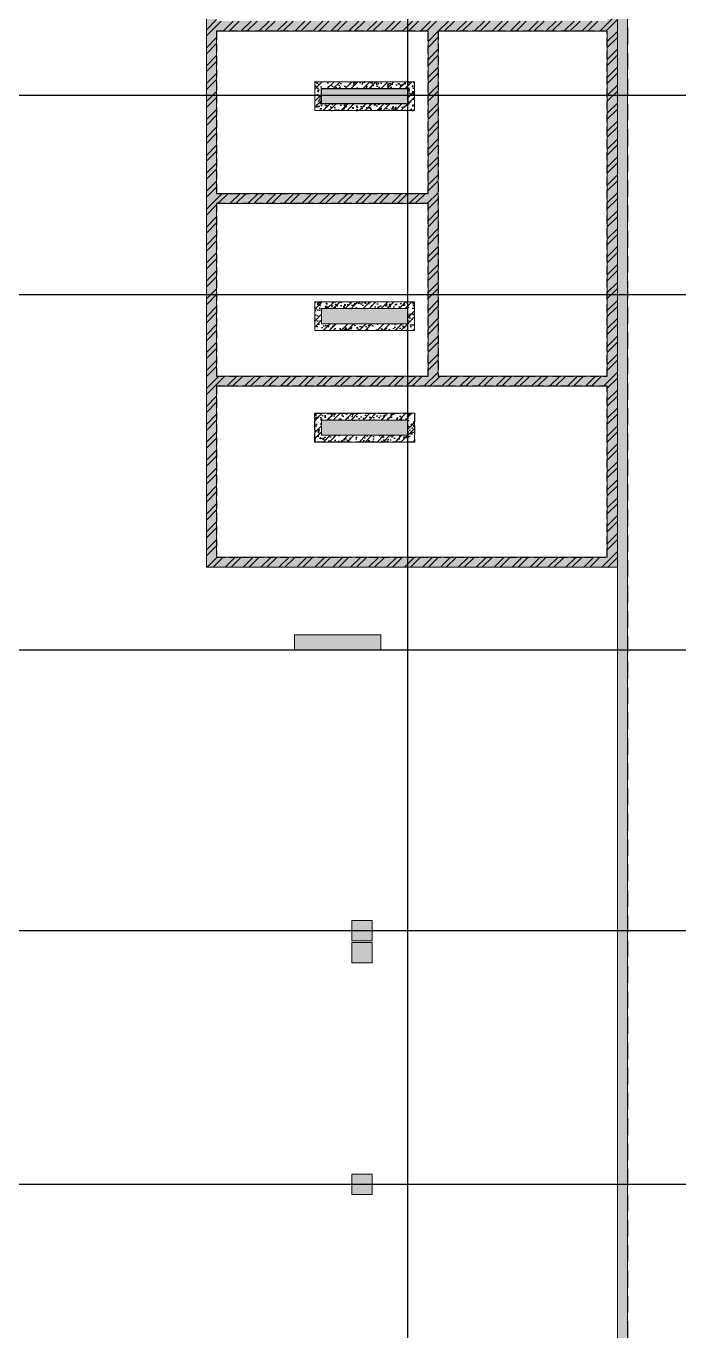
# Model space of a CAD drawing. Header units: millimetres. Extents: x -25197 to 555828, y -17247 to 174153.
# Drawn here: x 290504 to 309804, y 53717 to 92300 of the extents above; entities that cross this region are included whole.
import ezdxf
from ezdxf.enums import TextEntityAlignment as Align

# ---------------------------------------------------------------- set-up
doc = ezdxf.new("R2010")
doc.units = ezdxf.units.MM
doc.header["$LTSCALE"] = 250
for name, pattern in [('CHG_XX_Cot_Ham 1$0$MB Ham 2$0$Core 1A$0$Hidden10.5', [1.5, 1, -0.5]), ('CHG_XX_Cot_Ham 1$0$MB_Luoi truc$0$HTT Hidden 21', [3, 2, -1]), ('CHG_XX_Luoi truc$0$MB_Luoi truc$0$Center101', [13, 10, -1, 1, -1])]:
    doc.linetypes.add(name, pattern=pattern)
for name, color, linetype, lineweight in [('CHG_XX_Cot_Ham 1$0$Ap0302_PC', 150, 'Continuous', 9), ('CHG_XX_Cot_Ham 1$0$Ap0302_PC @ 1 VP1', 150, 'Continuous', 9), ('CHG_XX_Cot_Ham 1$0$Ap0302_PC @ 1 VP2', 150, 'Continuous', 9), ('CHG_XX_Cot_Ham 1$0$Ap0302_PC @ 1 VP3', 150, 'Continuous', 9), ('CHG_XX_Cot_Ham 1$0$Ap0302_PC @ 1 VPModel', 150, 'Continuous', 9), ('CHG_XX_Cot_Ham 1$0$Ap0302_PC @ 150', 150, 'Continuous', 9), ('CHG_XX_Cot_Ham 1$0$Ap0311_H', 8, 'Continuous', 15), ('CHG_XX_Cot_Ham 1$0$NS-DuongBao', 3, 'Continuous', 18), ('CHG_XX_Cot_Ham 1$0$Start hatch', 8, 'Continuous', 25), ('CTHEP', 2, 'Continuous', 50)]:
    doc.layers.add(name, color=color, linetype=linetype, lineweight=lineweight)
for name, color, linetype in [('CHG_XX_Cot_Ham 1$0$MB Ham 2$0$Concrete Line', 6, 'Continuous'), ('CHG_XX_Cot_Ham 1$0$MB Ham 2$0$Opening Hidden', 154, 'CHG_XX_Cot_Ham 1$0$MB Ham 2$0$Core 1A$0$Hidden10.5'), ('CHG_XX_Cot_Ham 1$0$MB_Cot ham$0$Concrete Line', 6, 'Continuous'), ('CHG_XX_Cot_Ham 1$0$mb_cot tang 1-3$0$Concrete Line', 6, 'Continuous'), ('CHG_XX_Luoi truc$0$Grid', 34, 'Continuous'), ('CHG_XX_Luoi truc$0$Grid Line', 8, 'CHG_XX_Luoi truc$0$MB_Luoi truc$0$Center101')]:
    doc.layers.add(name, color=color, linetype=linetype)
doc.styles.add('CHG_XX_Luoi truc$0$MB_Luoi truc$0$Grid A-F$0$VNI-HelveCB', font='VHELVCB_0.TTF')
pattern_1 = [(50, (-50, -50), (358.6301, -31.3761), [37.5, -412.5]), (355, (-50, -50), (-69.3757, 376.0961), [30, -330]), (100.45144, (-20.1, -52.6), (289.2544, 344.72), [31.8701, -350.5711]), (46.1842, (-50, 50), (533.6207, -82.7596), [56.25, -618.75]), (96.63564, (-5.53, 43.1), (467.331, 487.0593), [47.8052, -525.8569]), (351.18416, (-50, 50), (467.331, 487.0593), [45, -495]), (21, (0, 25), (298.4535, -201.30945), [37.5, -412.5]), (326, (0, 25), (121.6577, 362.575), [30, -330]), (71.45144, (24.87, 8.22), (420.1112, 161.2656), [31.8701, -350.5711]), (37.5, (-50, -50), (6.07993, 166.44693), [0, -326, 0, -335, 0, -331.25]), (7.5, (-50, -50), (131.53477, 197.20586), [0, -191, 0, -318.5, 0, -126.25]), (327.5, (-161.5, -50), (266.91122, -11.27744), [0, -125, 0, -390, 0, -517.5]), (317.5, (-211.5, -50), (291.5931, 50.0525), [0, -162.5, 0, -259, 0, -367.5])]

# ---------------------------------------------------------------- blocks, each defined once
blk = doc.blocks.new('*U2169')
at = {"layer": 'CHG_XX_Luoi truc$0$Grid Line'}
blk.add_line((0, 0), (0, 608), dxfattribs=at)
at = {"layer": 'CHG_XX_Luoi truc$0$Grid', "lineweight": -2, "style": 'CHG_XX_Luoi truc$0$MB_Luoi truc$0$Grid A-F$0$VNI-HelveCB'}
for tag, p in [('GRIDSUB', (0, 617)), ('GRID', (0, -9))]:
    blk.add_attdef(tag, text='', height=5, dxfattribs=at).set_placement(p, align=Align.MIDDLE)
blk = doc.blocks.new('*U2171')
at = {"layer": 'CHG_XX_Luoi truc$0$Grid Line'}
blk.add_line((0, 0), (0, 438), dxfattribs=at)
at = {"layer": 'CHG_XX_Luoi truc$0$Grid', "lineweight": -2, "style": 'CHG_XX_Luoi truc$0$MB_Luoi truc$0$Grid A-F$0$VNI-HelveCB'}
for tag, p in [('GRIDSUB', (0, 447)), ('GRID', (0, -9))]:
    blk.add_attdef(tag, text='', height=5, dxfattribs=at).set_placement(p, align=Align.MIDDLE)
blk = doc.blocks.new('CHG_XX_Luoi truc')
at = {"layer": 'CHG_XX_Luoi truc$0$Grid', "xscale": 300, "yscale": 300, "zscale": 300}
blk.add_blockref('*U2169', (99550, -12747), dxfattribs=at)
at = {"layer": 'CHG_XX_Luoi truc$0$Grid', "xscale": 300.0000000000013, "yscale": 300.0000000000013, "zscale": 300.0000000000013, "rotation": 90}
for p in [(110703, 90250), (110703, 84350), (110703, 73850), (110703, 65550), (110703, 58050)]:
    blk.add_blockref('*U2171', p, dxfattribs=at)
blk = doc.blocks.new('*U2305')
at = {"layer": 'CHG_XX_Cot_Ham 1$0$Ap0302_PC @ 1 VP1'}
h = blk.add_hatch(color=50, dxfattribs=at)
h.dxf.hatch_style = 1
h.paths.add_polyline_path([(-300, -300), (-300, 300), (300, 300), (300, -300)])
at = {"layer": 'CHG_XX_Cot_Ham 1$0$Ap0302_PC @ 1 VP2'}
h = blk.add_hatch(color=50, dxfattribs=at)
h.dxf.hatch_style = 1
h.paths.add_polyline_path([(-300, -300), (-300, 300), (300, 300), (300, -300)])
at = {"layer": 'CHG_XX_Cot_Ham 1$0$Ap0302_PC @ 1 VP3'}
h = blk.add_hatch(color=50, dxfattribs=at)
h.dxf.hatch_style = 1
h.paths.add_polyline_path([(-300, -300), (-300, 300), (300, 300), (300, -300)])
at = {"layer": 'CHG_XX_Cot_Ham 1$0$Ap0302_PC @ 1 VPModel'}
h = blk.add_hatch(color=50, dxfattribs=at)
h.dxf.hatch_style = 1
h.paths.add_polyline_path([(-300, -300), (-300, 300), (300, 300), (300, -300)])
at = {"layer": 'CHG_XX_Cot_Ham 1$0$Ap0302_PC @ 150'}
h = blk.add_hatch(color=50, dxfattribs=at)
h.dxf.hatch_style = 1
h.paths.add_polyline_path([(-300, -300), (-300, 300), (300, 300), (300, -300)])
blk = doc.blocks.new('CHG_XX_Cot_Ham 1$0$HoBoi_C600x600')
at = {"layer": 'CHG_XX_Cot_Ham 1$0$Ap0302_PC'}
blk.add_lwpolyline([(300, -300), (300, 300), (-300, 300), (-300, -300)], close=True, dxfattribs=at)
blk.add_blockref('*U2305', (0, 0), dxfattribs=at)
blk = doc.blocks.new('*U2304')
at = {"layer": 'CHG_XX_Cot_Ham 1$0$Ap0302_PC @ 1 VP1'}
h = blk.add_hatch(color=256, dxfattribs=at)
h.dxf.hatch_style = 1
h.paths.add_polyline_path([(450, 0), (0, 0), (0, -2550), (450, -2550)])
at = {"layer": 'CHG_XX_Cot_Ham 1$0$Ap0302_PC @ 1 VP2'}
h = blk.add_hatch(color=256, dxfattribs=at)
h.dxf.hatch_style = 1
h.paths.add_polyline_path([(450, 0), (0, 0), (0, -2550), (450, -2550)])
at = {"layer": 'CHG_XX_Cot_Ham 1$0$Ap0302_PC @ 1 VP3'}
h = blk.add_hatch(color=256, dxfattribs=at)
h.dxf.hatch_style = 1
h.paths.add_polyline_path([(450, 0), (0, 0), (0, -2550), (450, -2550)])
at = {"layer": 'CHG_XX_Cot_Ham 1$0$Ap0302_PC @ 1 VPModel'}
h = blk.add_hatch(color=256, dxfattribs=at)
h.dxf.hatch_style = 1
h.paths.add_polyline_path([(450, 0), (0, 0), (0, -2550), (450, -2550)])
at = {"layer": 'CHG_XX_Cot_Ham 1$0$Ap0302_PC @ 150'}
h = blk.add_hatch(color=256, dxfattribs=at)
h.dxf.hatch_style = 1
h.paths.add_polyline_path([(450, 0), (0, 0), (0, -2550), (450, -2550)])
blk = doc.blocks.new('CHG_XX_Cot_Ham 1$0$Block A_C450x2250')
at = {"layer": 'CHG_XX_Cot_Ham 1$0$Ap0302_PC'}
blk.add_lwpolyline([(450, -2550), (0, -2550), (0, 0), (450, 0)], close=True, dxfattribs=at)
blk.add_blockref('*U2304', (0, 0), dxfattribs=at)
blk = doc.blocks.new('CHG_XX_Cot_Ham 1')
at = {"layer": 'CHG_XX_Cot_Ham 1$0$Ap0311_H'}
h = blk.add_hatch(color=256, dxfattribs=at)
h.dxf.hatch_style = 1
h.paths.add_polyline_path([(99639.2, 163400), (-10900, 163400), (-10900, 85450), (-300, 85450), (-300, 84050), (32350, 84050), (32350, -9000), (103575.5, -9000), (106050, -6022), (106050, 158254.3)])
h.paths.add_polyline_path([(99533.7, 163100), (105750, 158110.4), (105750, 90450), (105650, 90450), (105650, 90450), (105750, 90450), (105750, 13850), (105750, 13825.9), (105750, -5913.6), (103434.7, -8700), (93600, -8700), (32650, -8700), (32650, 84350), (0, 84350), (0, 85750), (-10600, 85750), (-10600, 163100), (93600, 163100)], flags=16)
at = {"layer": 'CHG_XX_Cot_Ham 1$0$Start hatch'}
h = blk.add_hatch(dxfattribs=at)
h.set_pattern_fill('AR-CONC', color=256, scale=50)
h.set_pattern_definition([(50, (-50, -50), (358.6301, -31.37607), [37.5, -412.5]), (355, (-50, -50), (-69.3757, 376.0961), [30, -330]), (100.45144, (-20.1, -52.6), (289.2544, 344.72), [31.8701, -350.57106]), (46.1842, (-50, 50), (533.6207, -82.7596), [56.25, -618.75]), (96.63564, (-5.53, 43.1), (467.331, 487.0593), [47.8052, -525.8569]), (351.18416, (-50, 50), (467.331, 487.0593), [45, -495]), (21, (3e-06, 25), (298.4535, -201.30945), [37.5, -412.5]), (326, (3e-06, 25), (121.6577, 362.575), [30, -330]), (71.45144, (24.87, 8.22), (420.1112, 161.2656), [31.8701, -350.57106]), (37.5, (-50, -50), (6.07993, 166.44693), [0, -326, 0, -335, 0, -331.25]), (7.5, (-50, -50), (131.53477, 197.20586), [0, -191, 0, -318.5, 0, -126.25]), (327.5, (-161.5, -50), (266.91122, -11.27744), [0, -125, 0, -390, 0, -517.5]), (317.5, (-211.5, -50), (291.5931, 50.0525), [0, -162.5, 0, -259, 0, -367.5])])
h.paths.add_polyline_path([(105750, 127475.9), (93600, 127475), (93600, 76300), (105750.8, 76300)])
h.paths.add_polyline_path([(93900, 107200), (93900, 112700), (105450.8, 112700), (105450.8, 107200)], flags=16)
h.paths.add_polyline_path([(101300.8, 106900), (101300.8, 99800), (93900, 99800), (93900, 106900)], flags=16)
h.paths.add_polyline_path([(93900, 113000), (93900, 118675), (105450.8, 118675), (105450.8, 113000)], flags=16)
h.paths.add_polyline_path([(101600.8, 106900), (105450.8, 106900), (105450.8, 92450), (93900, 92450), (93900, 99500), (101600.8, 99500)], flags=16)
h.paths.add_polyline_path([(93900, 118975), (93900, 122500), (95950, 122500), (95950, 118975)], flags=16)
h.paths.add_polyline_path([(96250, 118975), (96250, 127175), (105450.8, 127175), (105450.8, 118975)], flags=16)
h.paths.add_polyline_path([(100150.8, 92150), (100150.8, 87350), (93900, 87350), (93900, 92150)], flags=16)
h.paths.add_polyline_path([(93900, 122800), (93900, 127175), (95950, 127175), (95950, 122800)], flags=16)
h.paths.add_polyline_path([(100450.8, 92150), (105450.8, 92150), (105450.8, 81950), (100450.8, 81950)], flags=16)
h.paths.add_polyline_path([(100150.8, 87050), (100150.8, 81950), (93900, 81950), (93900, 87050)], flags=16)
h.paths.add_polyline_path([(105450.8, 81650), (105450.8, 76600), (93900, 76600), (93900, 81650)], flags=16)
h = blk.add_hatch(dxfattribs=at)
h.set_pattern_fill('ANSI32', color=256, scale=1000, style=0)
h.set_pattern_definition([(45, (3e-06, 7e-07), (-265.16504, 265.16504), []), (45, (176.78, 7e-07), (-265.16504, 265.16504), [])])
h.paths.add_polyline_path([(93600, 76300), (105750.8, 76300), (105750.8, 127475), (93600, 127475)])
h.paths.add_polyline_path([(93900, 107200), (93900, 112700), (105450.8, 112700), (105450.8, 107200)], flags=16)
h.paths.add_polyline_path([(101300.8, 106900), (101300.8, 99800), (93900, 99800), (93900, 106900)], flags=16)
h.paths.add_polyline_path([(93900, 113000), (93900, 118675), (105450.8, 118675), (105450.8, 113000)], flags=16)
h.paths.add_polyline_path([(101600.8, 106900), (105450.8, 106900), (105450.8, 92450), (93900, 92450), (93900, 99500), (101600.8, 99500)], flags=16)
h.paths.add_polyline_path([(93900, 118975), (93900, 122500), (95950, 122500), (95950, 118975)], flags=16)
h.paths.add_polyline_path([(96250, 118975), (96250, 127175), (105450.8, 127175), (105450.8, 118975)], flags=16)
h.paths.add_polyline_path([(100150.8, 92150), (100150.8, 87350), (93900, 87350), (93900, 92150)], flags=16)
h.paths.add_polyline_path([(93900, 122800), (93900, 127175), (95950, 127175), (95950, 122800)], flags=16)
h.paths.add_polyline_path([(100450.8, 92150), (105450.8, 92150), (105450.8, 81950), (100450.8, 81950)], flags=16)
h.paths.add_polyline_path([(100150.8, 87050), (100150.8, 81950), (93900, 81950), (93900, 87050)], flags=16)
h.paths.add_polyline_path([(105450.8, 81650), (105450.8, 76600), (93900, 76600), (93900, 81650)], flags=16)
h = blk.add_hatch(dxfattribs=at)
h.set_pattern_fill('AR-CONC', color=256, scale=50)
h.set_pattern_definition([(50, (0, 0), (358.6301, -31.37607), [37.5, -412.5]), (355, (0, 0), (-69.3757, 376.0961), [30, -330]), (100.45144, (29.9, -2.6), (289.2544, 344.72), [31.8701, -350.5711]), (46.1842, (0, 100), (533.6207, -82.7596), [56.25, -618.75]), (96.63564, (44.47, 93.1), (467.331, 487.0593), [47.8052, -525.8569]), (351.18416, (0, 100), (467.331, 487.0593), [45, -495]), (21, (50, 75), (298.4535, -201.30945), [37.5, -412.5]), (326, (50, 75), (121.6577, 362.575), [30, -330]), (71.45144, (74.87, 58.22), (420.1112, 161.2656), [31.8701, -350.5711]), (37.5, (0, 0), (6.07993, 166.44693), [0, -326, 0, -335, 0, -331.25]), (7.5, (0, 0), (131.53477, 197.20586), [0, -191, 0, -318.5, 0, -126.25]), (327.5, (-111.5, 0), (266.91122, -11.27744), [0, -125, 0, -390, 0, -517.5]), (317.5, (-161.5, 0), (291.5931, 50.0525), [0, -162.5, 0, -259, 0, -367.5])])
h.paths.add_polyline_path([(99550.8, 90000), (97000.8, 90000), (97000.8, 90450), (99550.8, 90450)], flags=16)
h.paths.add_polyline_path([(99750.8, 89800), (96800.8, 89800), (96800.8, 90650), (99750.8, 90650)])
h = blk.add_hatch(dxfattribs=at)
h.set_pattern_fill('ANSI32,_O', color=256, scale=1000)
h.set_pattern_definition([(45, (-2213768.6, 556666.82), (-265.16504, 265.16504), []), (45, (-2213591.8, 556666.82), (-265.16504, 265.16504), [])])
h.paths.add_polyline_path([(96800.8, 89800), (99750.8, 89800), (99750.8, 90650), (96800.8, 90650)])
h.paths.add_polyline_path([(97000.8, 90000), (99550.8, 90000), (99550.8, 90450), (97000.8, 90450)], flags=16)
h = blk.add_hatch(dxfattribs=at)
h.set_pattern_fill('AR-CONC', color=256, scale=50)
h.set_pattern_definition(pattern_1)
h.paths.add_polyline_path([(99550.8, 83500), (97000.8, 83500), (97000.8, 83950), (99550.8, 83950)], flags=16)
h.paths.add_polyline_path([(99750.8, 83300), (96800.8, 83300), (96800.8, 84150), (99750.8, 84150)])
h = blk.add_hatch(dxfattribs=at)
h.set_pattern_fill('ANSI32,_O', color=256, scale=1000)
h.set_pattern_definition([(45, (-2213768.6, 550166.82), (-265.16504, 265.16504), []), (45, (-2213591.8, 550166.82), (-265.16504, 265.16504), [])])
h.paths.add_polyline_path([(96800.8, 83300), (99750.8, 83300), (99750.8, 84150), (96800.8, 84150)])
h.paths.add_polyline_path([(97000.8, 83500), (99550.8, 83500), (99550.8, 83950), (97000.8, 83950)], flags=16)
h = blk.add_hatch(dxfattribs=at)
h.set_pattern_fill('AR-CONC', color=256, scale=50)
h.set_pattern_definition(pattern_1)
h.paths.add_polyline_path([(99550.8, 80200), (97000.8, 80200), (97000.8, 80650), (99550.8, 80650)], flags=16)
h.paths.add_polyline_path([(99750.8, 80000), (96800.8, 80000), (96800.8, 80850), (99750.8, 80850)])
h = blk.add_hatch(dxfattribs=at)
h.set_pattern_fill('ANSI32,_O', color=256, scale=1000)
h.set_pattern_definition([(45, (-2213768.6, 546866.82), (-265.16504, 265.16504), []), (45, (-2213591.8, 546866.82), (-265.16504, 265.16504), [])])
h.paths.add_polyline_path([(96800.8, 80000), (99750.8, 80000), (99750.8, 80850), (96800.8, 80850)])
h.paths.add_polyline_path([(97000.8, 80200), (99550.8, 80200), (99550.8, 80650), (97000.8, 80650)], flags=16)
at = {"layer": 'CHG_XX_Cot_Ham 1$0$Ap0302_PC'}
blk.add_lwpolyline([(32350, 84050), (-300, 84050), (-300, 85450), (-10900, 85450), (-10900, 163400), (99639.2, 163400), (106050, 158254.3), (106050, -6022), (103575.5, -9000), (32350, -9000)], close=True, dxfattribs=at)
blk.add_lwpolyline([(105750, 90444), (105750, -5913.6), (103434.7, -8700), (32650, -8700), (32650, 84350), (0, 84350), (0, 85750), (-10600, 85750), (-10600, 163100), (99533.7, 163100), (105750, 158110.4), (105750, 127475.9)], dxfattribs=at)
at = {"layer": 'CHG_XX_Cot_Ham 1$0$MB Ham 2$0$Concrete Line'}
blk.add_lwpolyline([(99550.8, 90000), (97000.8, 90000), (97000.8, 90450), (99550.8, 90450)], close=True, dxfattribs=at)
at = {"layer": 'CHG_XX_Cot_Ham 1$0$MB Ham 2$0$Opening Hidden'}
for points in [[(100150.8, 92150), (93900, 92150), (93900, 87350), (100150.8, 87350)], [(105450.8, 92150), (100450.8, 92150), (100450.8, 81950), (105450.8, 81950)], [(100150.8, 87050), (93900, 87050), (93900, 81950), (100150.8, 81950)], [(105450.8, 81650), (100150.8, 81650), (93900, 81650), (93900, 76600), (105450.8, 76600)], [(96800.8, 80850), (99750.8, 80850), (99750.8, 80000), (96800.8, 80000)]]:
    blk.add_lwpolyline(points, close=True, dxfattribs=at)
at = {"layer": 'CHG_XX_Cot_Ham 1$0$MB_Cot ham$0$Concrete Line', "linetype": 'CHG_XX_Cot_Ham 1$0$MB_Luoi truc$0$HTT Hidden 21'}
blk.add_lwpolyline([(99639.2, 163400), (106050, 158254.3), (106050, -6022), (103575.5, -9000), (32350, -9000), (32350, 84050), (-300, 84050), (-300, 85450), (-10900, 85450), (-10900, 163400)], close=True, dxfattribs=at)
at = {"layer": 'CHG_XX_Cot_Ham 1$0$NS-DuongBao'}
for points in [[(93600, 127475), (105750.8, 127475), (105750.8, 76300), (93600, 76300)], [(100150.8, 92150), (93900, 92150), (93900, 87350), (100150.8, 87350)], [(105450.8, 92150), (100450.8, 92150), (100450.8, 81950), (105450.8, 81950)], [(99750.8, 89800), (96800.8, 89800), (96800.8, 90650), (99750.8, 90650)], [(100150.8, 87050), (93900, 87050), (93900, 81950), (100150.8, 81950)], [(99750.8, 83300), (96800.8, 83300), (96800.8, 84150), (99750.8, 84150)], [(99550.8, 83500), (97000.8, 83500), (97000.8, 83950), (99550.8, 83950)], [(105450.8, 81650), (93900, 81650), (93900, 76600), (105450.8, 76600)], [(99750.8, 80000), (96800.8, 80000), (96800.8, 80850), (99750.8, 80850)], [(99550.8, 80200), (97000.8, 80200), (97000.8, 80650), (99550.8, 80650)]]:
    blk.add_lwpolyline(points, close=True, dxfattribs=at)
at = {"layer": 'CHG_XX_Cot_Ham 1$0$Ap0302_PC', "xscale": -1, "rotation": 90}
for p in [(97000, 90450), (97000, 83950), (97000, 80650), (96200, 74300)]:
    blk.add_blockref('CHG_XX_Cot_Ham 1$0$Block A_C450x2250', p, dxfattribs=at)
at = {"layer": 'CHG_XX_Cot_Ham 1$0$mb_cot tang 1-3$0$Concrete Line'}
for name, p in [('CHG_XX_Luoi truc', (0, 0)), ('CHG_XX_Cot_Ham 1$0$HoBoi_C600x600', (98200, 65550)), ('CHG_XX_Cot_Ham 1$0$HoBoi_C600x600', (98200, 64900)), ('CHG_XX_Cot_Ham 1$0$HoBoi_C600x600', (98200, 58050))]:
    blk.add_blockref(name, p, dxfattribs=at)

msp = doc.modelspace()

# ---------------------------------------------------------------- block references
at = {"layer": 'CTHEP'}
msp.add_blockref('CHG_XX_Cot_Ham 1', (202236.88323, 0), dxfattribs=at)

doc.saveas('drawing.dxf')
